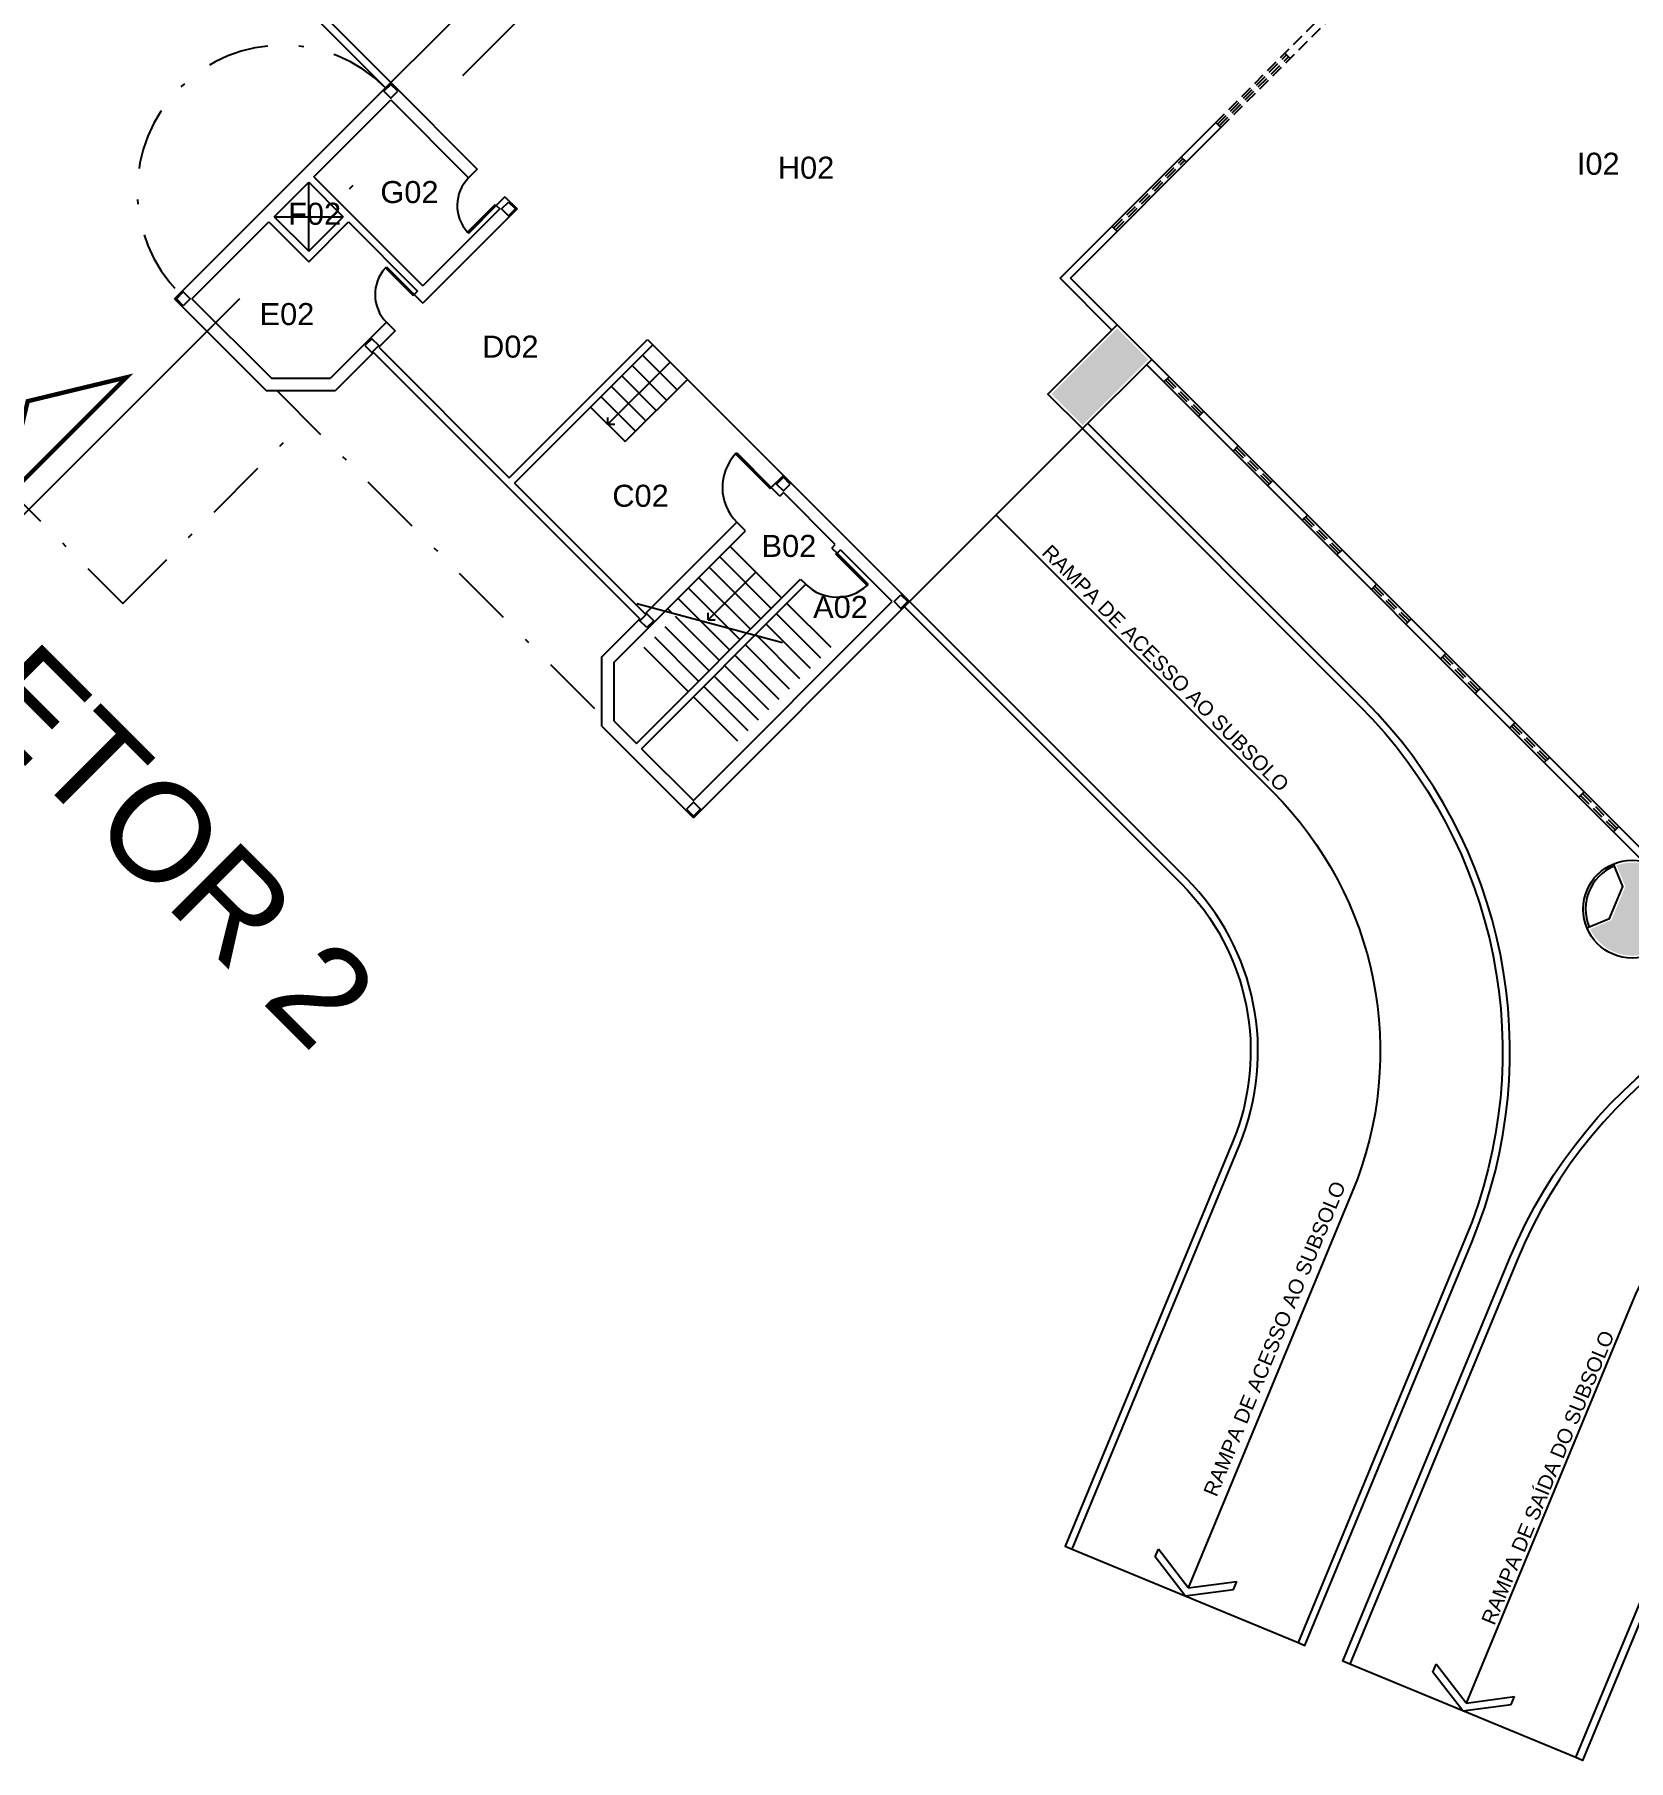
# Model space of a CAD drawing. Extents: x 308 to 539, y -42 to 210.
# Drawn here: x 378.66 to 411.25, y 63.13 to 98.4 of the extents above; entities that cross this region are included whole.
import ezdxf

# ---------------------------------------------------------------- set-up
doc = ezdxf.new("R2010")
doc.units = 0
doc.header["$LTSCALE"] = 2
doc.linetypes.add('DASHDOT2', pattern=[12.7, 6.35, -3.175, 0, -3.175])
doc.linetypes.add('HIDDEN', pattern=[0.375, 0.25, -0.125])
for name, color, linetype in [('01', 1, 'CONTINUOUS'), ('06', 6, 'CONTINUOUS'), ('DIVISÓRIAS-ARY', 2, 'CONTINUOUS'), ('ESQUADRIA-ALTA-ARY', 7, 'HIDDEN'), ('HACHURAS-ARY', 9, 'CONTINUOUS'), ('INDIC-CORTE-TBS', 4, 'DASHDOT2'), ('INDICAÇÕES-ARY', 2, 'CONTINUOUS'), ('PAREDE-ALTA-ARY', 1, 'CONTINUOUS'), ('PILAR-RED-ARY', 5, 'CONTINUOUS'), ('PILARES-PRINC-ARY', 5, 'CONTINUOUS'), ('PILARES-SECUND-ARY', 5, 'CONTINUOUS'), ('PROJ-COBERTURA-ARY', 7, 'DASHDOT2'), ('RAMPA-ARY', 2, 'CONTINUOUS'), ('RAMPA-INT-ARY', 7, 'CONTINUOUS'), ('TEXTO-PB-COR-ARY', 12, 'CONTINUOUS'), ('TEXTOG-EP-ARY', 11, 'CONTINUOUS')]:
    doc.layers.add(name, color=color, linetype=linetype)
doc.styles.add('ARIAL', font='arial.ttf', dxfattribs={"height": 0.5})

msp = doc.modelspace()

# ---------------------------------------------------------------- hatches: boundary and pattern name
at = {"layer": 'HACHURAS-ARY', "ltscale": 0.5}
for points in [[(401.429, 91.764), (400.792, 92.4), (399.449, 91.057), (400.085, 90.421)], [(411.743, 80.76), (412.176, 80.939, 0.383694), (411.002, 81.426), (411.182, 80.992), (410.895, 80.301), (410.462, 80.121, 0.383694), (411.636, 79.635), (411.456, 80.068)]]:
    msp.add_hatch(color=256, dxfattribs=at).paths.add_polyline_path(points)

# ---------------------------------------------------------------- linework, layer by layer
at = {"layer": '01', "ltscale": 0.5}
for p, q in [((384.264, 95.388), (384.971, 94.681)), ((384.37, 95.494), (386.597, 93.267)), ((383.451, 94.575), (384.264, 93.762)), ((383.557, 94.681), (384.264, 93.974)), ((385.077, 94.575), (386.491, 93.161))]:
    msp.add_line(p, q, dxfattribs=at)
at = {"layer": '06', "ltscale": 0.5}
for p, q in [((390.38, 90.438), (390.38, 90.578)), ((390.38, 90.438), (390.52, 90.438)), ((392.432, 86.444), (392.432, 86.584)), ((392.432, 86.444), (392.572, 86.444))]:
    msp.add_line(p, q, dxfattribs=at)
at = {"layer": 'DIVISÓRIAS-ARY'}
for p, q in [((387.513, 94.367), (388.079, 94.932)), ((387.535, 94.345), (388.1, 94.911)), ((388.079, 94.932), (388.1, 94.911)), ((387.513, 94.367), (387.535, 94.345)), ((385.834, 93.634), (385.855, 93.655)), ((385.834, 93.634), (386.399, 93.069)), ((385.855, 93.655), (386.421, 93.09)), ((386.399, 93.069), (386.421, 93.09)), ((392.993, 89.833), (393.015, 89.855)), ((392.993, 89.833), (393.7, 89.127)), ((393.015, 89.855), (393.721, 89.148)), ((393.7, 89.127), (393.721, 89.148)), ((395.044, 87.783), (395.065, 87.804)), ((395.68, 87.147), (395.044, 87.783)), ((395.701, 87.168), (395.065, 87.804)), ((395.68, 87.147), (395.701, 87.168))]:
    msp.add_line(p, q, dxfattribs=at)
at = {"layer": 'DIVISÓRIAS-ARY', "color": 7, "ltscale": 0.5}
for centre, radius, start, end in [((388.1, 94.911), 0.8, 135, 222.8509), ((386.421, 93.09), 0.8, 137.1491, 225), ((393.721, 89.148), 1, 136.7191, 225), ((395.065, 87.804), 0.9, 225, 313.0898)]:
    msp.add_arc(centre, radius, start, end, dxfattribs=at)
at = {"layer": 'ESQUADRIA-ALTA-ARY', "ltscale": 0.5}
for p, q in [((402.808, 96.608), (406.343, 100.143)), ((402.914, 96.502), (406.449, 100.037)), ((402.843, 96.572), (404.257, 97.987)), ((402.878, 96.537), (404.293, 97.951)), ((404.328, 97.916), (404.222, 98.022)), ((400.722, 94.451), (402.136, 95.865)), ((400.757, 94.416), (402.171, 95.83)), ((402.207, 95.795), (402.101, 95.901)), ((400.792, 94.38), (400.686, 94.486)), ((401.747, 91.304), (401.853, 91.41)), ((401.818, 91.375), (402.525, 90.668)), ((402.49, 90.633), (401.782, 91.34)), ((402.454, 90.597), (402.56, 90.703)), ((403.161, 89.89), (403.267, 89.996)), ((403.232, 89.961), (403.939, 89.254)), ((403.904, 89.218), (403.197, 89.926)), ((403.868, 89.183), (403.974, 89.289)), ((404.575, 88.476), (404.682, 88.582)), ((404.646, 88.547), (405.353, 87.84)), ((405.318, 87.804), (404.611, 88.511)), ((405.283, 87.769), (405.389, 87.875)), ((405.99, 87.062), (406.096, 87.168)), ((406.06, 87.132), (406.768, 86.425)), ((406.732, 86.39), (406.025, 87.097)), ((406.697, 86.355), (406.803, 86.461)), ((407.404, 85.648), (407.51, 85.754)), ((407.475, 85.718), (408.182, 85.011)), ((408.146, 84.976), (407.439, 85.683)), ((408.111, 84.94), (408.217, 85.047)), ((408.818, 84.233), (408.924, 84.339)), ((409.561, 83.562), (408.853, 84.269)), ((408.889, 84.304), (409.596, 83.597)), ((409.525, 83.526), (409.631, 83.632)), ((410.232, 82.819), (410.338, 82.925)), ((410.975, 82.147), (410.268, 82.854)), ((410.303, 82.89), (411.01, 82.183)), ((410.939, 82.112), (411.046, 82.218))]:
    msp.add_line(p, q, dxfattribs=at)
at = {"layer": 'INDIC-CORTE-TBS', "ltscale": 0.5}
msp.add_line((378.366, 88.518), (479.766, 189.917), dxfattribs=at)
at = {"layer": 'INDIC-CORTE-TBS', "linetype": 'Continuous', "ltscale": 0.5, "const_width": 0.0899}
msp.add_lwpolyline([(380.539, 91.398), (378.521, 90.911), (378.034, 88.893)], close=True, dxfattribs=at)
at = {"layer": 'INDICAÇÕES-ARY', "ltscale": 0.5}
for p, q in [((384.264, 93.974), (384.264, 95.388)), ((383.557, 94.681), (384.971, 94.681)), ((390.38, 90.438), (391.653, 91.711)), ((392.432, 86.444), (393.403, 87.415))]:
    msp.add_line(p, q, dxfattribs=at)
at = {"layer": 'INDICAÇÕES-ARY'}
msp.add_line((390.976, 86.776), (393.948, 85.98), dxfattribs=at)
at = {"layer": 'PAREDE-ALTA-ARY'}
for p, q in [((381.524, 93.001), (385.943, 97.421)), ((385.943, 97.421), (387.711, 95.653)), ((384.37, 95.494), (385.943, 97.067)), ((385.943, 97.067), (387.534, 95.476)), ((399.626, 93.426), (402.808, 96.608)), ((399.838, 93.426), (402.914, 96.502)), ((402.914, 96.502), (402.808, 96.608)), ((387.711, 95.653), (387.534, 95.476)), ((383.557, 94.681), (384.264, 95.388)), ((388.277, 95.087), (388.1, 94.911)), ((388.1, 94.911), (388.171, 94.84)), ((388.277, 95.087), (388.524, 94.84)), ((381.877, 93.001), (383.451, 94.575)), ((384.264, 93.974), (384.971, 94.681)), ((384.264, 93.762), (385.077, 94.575)), ((388.524, 94.84), (386.597, 92.913)), ((388.171, 94.84), (386.597, 93.267)), ((386.491, 93.161), (386.421, 93.09)), ((386.491, 93.161), (386.421, 93.09)), ((400.686, 92.365), (399.626, 93.426)), ((400.792, 92.471), (399.838, 93.426)), ((381.524, 93.001), (383.398, 91.128)), ((381.877, 93.001), (383.501, 91.378)), ((386.421, 93.09), (386.597, 92.913)), ((385.855, 92.524), (384.708, 91.378)), ((385.855, 92.524), (386.032, 92.347)), ((386.032, 92.347), (385.696, 92.012)), ((385.59, 91.905), (384.812, 91.128)), ((385.59, 91.905), (391.034, 86.461)), ((385.696, 92.012), (388.365, 89.342)), ((411.619, 81.645), (401.5, 91.764)), ((383.501, 91.378), (384.708, 91.378)), ((401.394, 91.658), (411.548, 81.504)), ((383.398, 91.128), (384.812, 91.128)), ((393.721, 89.148), (393.969, 89.395)), ((396.55, 86.814), (393.969, 89.395)), ((388.471, 89.236), (391.14, 86.567)), ((393.898, 88.971), (393.721, 89.148)), ((393.898, 88.971), (393.969, 89.042)), ((395.03, 87.981), (393.969, 89.042)), ((390.507, 85.579), (393.191, 88.264)), ((391.14, 86.567), (393.014, 88.441)), ((393.191, 88.264), (393.014, 88.441)), ((394.959, 87.91), (395.03, 87.981)), ((394.959, 87.91), (395.065, 87.804)), ((395.065, 87.804), (395.136, 87.875)), ((396.196, 86.814), (395.136, 87.875)), ((390.964, 83.915), (394.322, 87.274)), ((391.07, 83.809), (394.429, 87.168)), ((394.322, 87.274), (394.429, 87.168)), ((396.55, 86.814), (392.13, 82.395)), ((392.13, 82.748), (396.196, 86.814)), ((390.257, 85.683), (391.034, 86.461)), ((390.257, 84.269), (390.257, 85.683)), ((390.507, 84.372), (390.507, 85.579)), ((390.507, 84.372), (390.964, 83.915)), ((390.257, 84.269), (392.13, 82.395)), ((391.07, 83.809), (392.13, 82.748))]:
    msp.add_line(p, q, dxfattribs=at)
at = {"layer": 'PAREDE-ALTA-ARY', "ltscale": 0.5}
for p, q in [((388.365, 89.342), (391.193, 92.171)), ((391.193, 92.171), (391.3, 92.065)), ((388.471, 89.236), (391.3, 92.065))]:
    msp.add_line(p, q, dxfattribs=at)
at = {"layer": 'PILAR-RED-ARY'}
msp.add_lwpolyline([(410.395, 80.148), (410.857, 80.339), (411.128, 80.992), (410.936, 81.454)], dxfattribs=at)
msp.add_circle((411.319, 80.53), 1, dxfattribs=at)
msp.add_arc((411.319, 80.53), 0.95, 112.5, 202.5, dxfattribs=at)
at = {"layer": 'PILARES-PRINC-ARY'}
msp.add_lwpolyline([(400.085, 90.35), (401.5, 91.764), (400.792, 92.471), (399.378, 91.057)], close=True, dxfattribs=at)
at = {"layer": 'PILARES-SECUND-ARY'}
for points in [[(386.085, 97.244), (385.943, 97.386), (385.802, 97.244), (385.943, 97.103)], [(388.347, 94.981), (388.489, 94.84), (388.347, 94.699), (388.206, 94.84)], [(381.701, 92.86), (381.559, 93.001), (381.701, 93.143), (381.842, 93.001)], [(385.413, 92.047), (385.554, 91.905), (385.696, 92.047), (385.554, 92.188)], [(394.11, 89.218), (393.969, 89.36), (393.827, 89.218), (393.969, 89.077)], [(396.373, 86.956), (396.514, 86.814), (396.373, 86.673), (396.232, 86.814)], [(391.176, 86.284), (391.034, 86.425), (391.176, 86.567), (391.317, 86.425)], [(391.989, 82.572), (392.13, 82.43), (392.272, 82.572), (392.13, 82.713)]]:
    msp.add_lwpolyline(points, close=True, dxfattribs=at)
at = {"layer": 'PROJ-COBERTURA-ARY', "ltscale": 0.1}
msp.add_line((383.61, 91.128), (390.257, 84.481), dxfattribs=at)
msp.add_lwpolyline([(389.585, 101.062, 1), (377.882, 89.36), (380.463, 86.779), (384.105, 90.421)], format="xyb", dxfattribs=at)
msp.add_arc((383.734, 95.211), 2.975, 45, 225, dxfattribs=at)
at = {"layer": 'RAMPA-ARY'}
for p, q in [((385.943, 97.421), (389.479, 100.956)), ((391.087, 91.852), (391.795, 91.145)), ((391.3, 92.065), (393.969, 89.395)), ((390.663, 91.428), (391.37, 90.721)), ((390.875, 91.64), (391.582, 90.933)), ((390.451, 91.216), (391.158, 90.509)), ((390.734, 90.085), (392.007, 91.357)), ((390.027, 90.792), (390.734, 90.085)), ((390.239, 91.004), (390.946, 90.297)), ((396.55, 86.814), (400.085, 90.35)), ((399.871, 67.452), (404.49, 65.539)), ((410.167, 63.188), (405.548, 65.101))]:
    msp.add_line(p, q, dxfattribs=at)
for points in [[(385.837, 97.315), (380.18, 102.972, 0.303347), (374.895, 104.023), (366.639, 100.603), (366.581, 100.742), (374.837, 104.162, -0.303347), (380.286, 103.078), (385.943, 97.421)], [(400.085, 90.35), (405.742, 84.693, -0.303347), (407.91, 73.795), (404.49, 65.539), (404.629, 65.482), (408.049, 73.738, 0.303347), (405.848, 84.799), (400.191, 90.456)], [(396.444, 86.708), (402.101, 81.051, -0.303347), (403.152, 75.766), (399.732, 67.51), (399.871, 67.452), (403.291, 75.708, 0.303347), (402.207, 81.157), (396.55, 86.814)], [(426.206, 79.53), (418.206, 79.53, 0.303347), (408.967, 73.357), (405.548, 65.101), (405.409, 65.158), (408.829, 73.414, -0.303347), (418.206, 79.68), (426.206, 79.68)], [(426.206, 74.38), (418.206, 74.38, 0.303347), (413.725, 71.386), (410.306, 63.13), (410.167, 63.188), (413.587, 71.444, -0.303347), (418.206, 74.53), (426.206, 74.53)]]:
    msp.add_lwpolyline(points, format="xyb", dxfattribs=at)
at = {"layer": 'RAMPA-INT-ARY'}
for p, q in [((393.934, 86.885), (392.873, 87.946)), ((393.509, 86.461), (392.449, 87.521)), ((393.721, 86.673), (392.661, 87.734)), ((393.297, 86.249), (392.236, 87.309)), ((392.267, 86.431), (391.812, 86.885)), ((392.846, 86.275), (392.024, 87.097)), ((391.687, 86.586), (391.6, 86.673)), ((401.572, 67.289), (401.638, 67.449)), ((402.247, 66.656), (401.638, 67.449)), ((402.18, 66.496), (401.572, 67.289)), ((402.247, 66.656), (403.238, 66.786)), ((403.172, 66.626), (403.238, 66.786)), ((402.18, 66.496), (403.172, 66.626)), ((407.249, 64.938), (407.315, 65.098)), ((407.857, 64.144), (407.249, 64.938)), ((407.924, 64.304), (407.315, 65.098)), ((407.857, 64.144), (408.849, 64.275)), ((407.924, 64.304), (408.915, 64.435)), ((408.849, 64.275), (408.915, 64.435))]:
    msp.add_line(p, q, dxfattribs=at)
at = {"layer": 'RAMPA-INT-ARY', "linetype": 'DASHDOT2', "ltscale": 0.1}
for p, q in [((394.04, 86.779), (395.1, 85.718)), ((392.449, 85.4), (391.388, 86.461)), ((392.661, 85.612), (391.687, 86.586)), ((392.873, 85.824), (392.267, 86.431)), ((393.827, 86.567), (394.888, 85.506)), ((392.236, 85.188), (391.176, 86.249)), ((393.085, 86.036), (392.846, 86.275)), ((393.403, 86.143), (394.464, 85.082)), ((393.615, 86.355), (394.676, 85.294)), ((392.024, 84.976), (390.964, 86.036)), ((392.979, 85.718), (394.04, 84.658)), ((393.191, 85.93), (394.252, 84.87)), ((392.767, 85.506), (393.827, 84.445)), ((392.343, 85.082), (393.403, 84.021)), ((392.555, 85.294), (393.615, 84.233)), ((392.13, 84.87), (393.191, 83.809))]:
    msp.add_line(p, q, dxfattribs=at)
at = {"layer": 'RAMPA-INT-ARY'}
for points in [[(398.318, 88.582), (403.974, 82.925, -0.303347), (405.6, 74.752), (402.247, 66.656)], [(426.206, 77.03), (418.206, 77.03, 0.303347), (411.277, 72.4), (407.924, 64.304)]]:
    msp.add_lwpolyline(points, format="xyb", dxfattribs=at)

# ---------------------------------------------------------------- texts
at = {"layer": 'TEXTO-PB-COR-ARY', "style": 'ARIAL'}
for s, p in [('I02', (410.191, 95.539)), ('H02', (393.856, 95.458)), ('G02', (385.73, 94.96)), ('F02', (383.844, 94.516)), ('E02', (383.261, 92.466)), ('D02', (387.81, 91.801)), ('C02', (390.472, 88.753)), ('B02', (393.523, 87.728)), ('A02', (394.577, 86.481))]:
    msp.add_text(s, height=0.45, dxfattribs=at).set_placement(p)
for s, rotation, p in [('RAMPA DE ACESSO AO SUBSOLO', 315, (399.232, 87.793)), ('RAMPA DE ACESSO AO SUBSOLO', 67.4518, (402.822, 68.5)), ('RAMPA DE SAÍDA DO SUBSOLO', 67.5482, (408.503, 65.874))]:
    msp.add_text(s, height=0.3, rotation=rotation, dxfattribs=at).set_placement(p)
at = {"layer": 'TEXTOG-EP-ARY', "style": 'ARIAL'}
msp.add_text('SETOR 2', height=2, rotation=315, dxfattribs=at).set_placement((375.917, 86.004))

doc.saveas('drawing.dxf')
